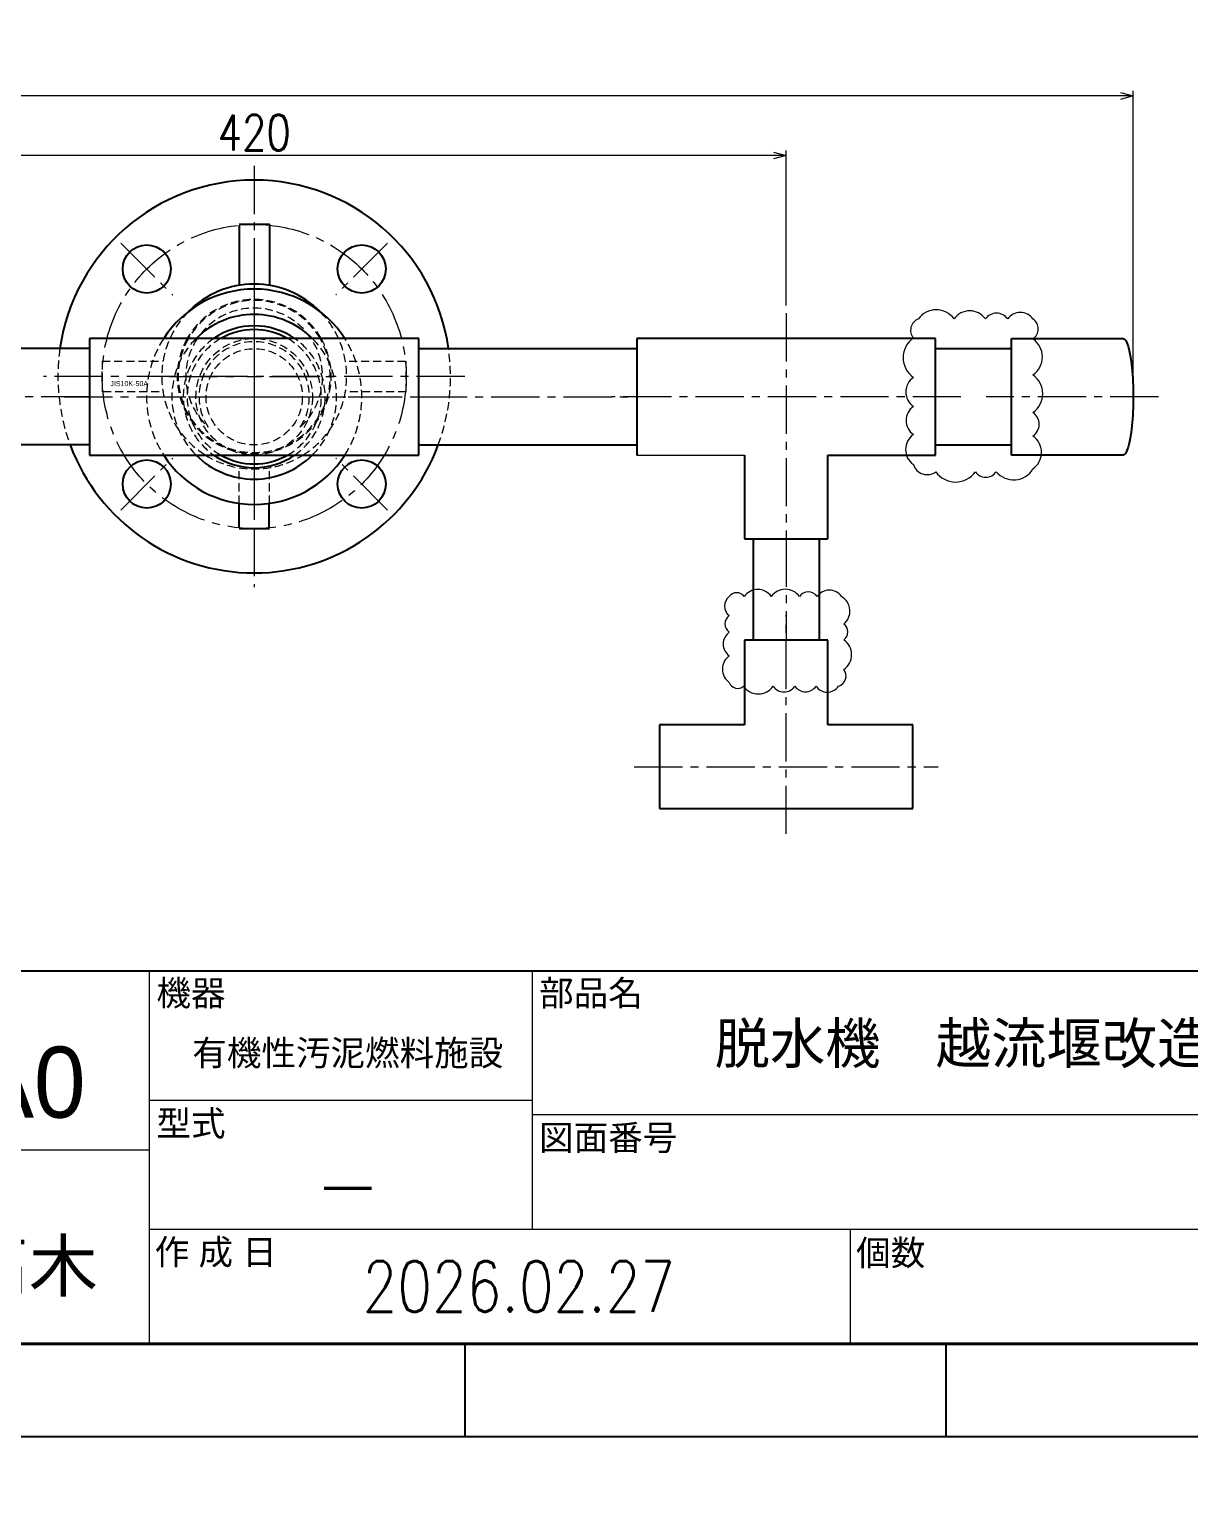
# Model space of a CAD drawing. Header units: millimetres. Extents: x 0 to 70370, y 0 to 11543.
# Drawn here: x 26748 to 27206, y 932 to 1508 of the extents above; entities that cross this region are included whole.
import ezdxf
from ezdxf import colors
from ezdxf.entities.mleader import LeaderData, LeaderLine
from ezdxf.enums import TextEntityAlignment as Align
from ezdxf.math import Vec2, Vec3

# ---------------------------------------------------------------- set-up
doc = ezdxf.new("R2010")
doc.units = ezdxf.units.MM
doc.linetypes.add('CENTER2', pattern=[28.574999999999996, 19.05, -3.174999999999999, 3.174999999999999, -3.174999999999999])
doc.linetypes.add('HIDDEN2', pattern=[4.7624999999999975, 3.174999999999999, -1.587499999999999])
for name, color, linetype, lineweight in [('01_外形線', 7, 'Continuous', 25), ('02_細線', 5, 'Continuous', 13), ('03_かくれ線', 6, 'HIDDEN2', 13), ('04_中心線', 1, 'CENTER2', 9), ('06_文字', 7, 'Continuous', 13), ('07_寸法線', 3, 'Continuous', 9), ('99_図枠', 7, 'Continuous', 40)]:
    doc.layers.add(name, color=color, linetype=linetype, lineweight=lineweight)
doc.styles.add('KSS_TXT', font='txt.shx', dxfattribs={"bigfont": 'extfont2.shx'})
doc.styles.get("Standard").update_dxf_attribs({"font": 'arial.ttf'})
doc.styles.add('寸法用', font='simplex.shx', dxfattribs={"width": 0.8, "bigfont": '@extfont2.shx'})
doc.styles.add('表題用', font='MS PGothic.ttf')
doc.dimstyles.new('機械製図用', dxfattribs={"dimtxt": 3.5, "dimasz": 3.5, "dimexe": 2, "dimexo": 0, "dimgap": 1.199999999999999, "dimtad": 1, "dimdsep": 46, "dimtxsty": '寸法用', "dimblk": 'OPEN30', "dimcen": 0, "dimclrd": 256, "dimclre": 256, "dimclrt": 7, "dimazin": 2, "dimtm": 1e-09, "dimtfac": 0.75, "dimtmove": 0, "dimatfit": 3, "dimldrblk": 'OPEN30', "dimfxl": 1, "dimlwd": -1, "dimlwe": -1, "dimarcsym": 0})

# ---------------------------------------------------------------- blocks, each defined once
blk = doc.blocks.new('AM_BALLOON1')
at = {"transparency": 16777216}
blk.add_circle((0, 0), 5, dxfattribs=at)
blk.add_attdef('B_NUMBER', text='', height=3, dxfattribs=at).set_placement((0, 0), align=Align.MIDDLE_CENTER)
blk = doc.blocks.new('_OPEN')
at = {"color": 0, "linetype": 'ByBlock'}
for p, q in [((-1, 0.1666666666666666), (0, 0)), ((0, 0), (-1, -0.1666666666666666)), ((0, 0), (-1, 0))]:
    blk.add_line(p, q, dxfattribs=at)
blk = doc.blocks.new('*U2734')
at = {"layer": '04_中心線', "color": 0, "linetype": 'CENTER2', "transparency": 16777216}
for p, q in [((0, 6), (0, 33.5)), ((-33.5, 0), (-6, 0)), ((6, 0), (33.5, 0)), ((0, -33.5), (0, -6))]:
    blk.add_line(p, q, dxfattribs=at)
at = {"layer": '04_中心線', "color": 0, "linetype": 'Continuous', "transparency": 16777216}
for p, q in [((-3, 0), (3, 0)), ((0, -3), (0, 3))]:
    blk.add_line(p, q, dxfattribs=at)
blk = doc.blocks.new('*U2733')
at = {"layer": '04_中心線', "color": 0, "linetype": 'CENTER2', "transparency": 16777216}
for p, q in [((0, 4.354002599122032), (0, 25.27001299561016)), ((-25.27001299561016, 0), (-4.354002599122033, 0)), ((4.354002599122032, 0), (25.27001299561016, 0)), ((0, -25.27001299561016), (0, -4.354002599122033))]:
    blk.add_line(p, q, dxfattribs=at)
at = {"layer": '04_中心線', "color": 0, "linetype": 'Continuous', "transparency": 16777216}
for p, q in [((-2.177001299561016, 0), (2.177001299561016, 0)), ((0, -2.177001299561016), (0, 2.177001299561016))]:
    blk.add_line(p, q, dxfattribs=at)
blk = doc.blocks.new('*U2735')
at = {"layer": '04_中心線', "color": 0, "linetype": 'CENTER2', "transparency": 16777216}
for p, q in [((0, 8.500000000001274), (0, 46.00000000000637)), ((-46.00000000000637, 0), (-8.500000000001272, 0)), ((8.500000000001274, 0), (46.00000000000637, 0)), ((0, -46.00000000000637), (0, -8.500000000001272))]:
    blk.add_line(p, q, dxfattribs=at)
at = {"layer": '04_中心線', "color": 0, "linetype": 'Continuous', "transparency": 16777216}
for p, q in [((-4.250000000000637, 0), (4.250000000000637, 0)), ((0, -4.250000000000637), (0, 4.250000000000637))]:
    blk.add_line(p, q, dxfattribs=at)
blk = doc.blocks.new('_Open30')
at = {"color": 0, "linetype": 'ByBlock', "lineweight": -2}
for p, q in [((-1, 0.26794919), (0, 0)), ((0, 0), (-1, -0.26794919)), ((0, 0), (-1, 0))]:
    blk.add_line(p, q, dxfattribs=at)
blk = doc.blocks.new('*D2748')
at = {"layer": '07_寸法線', "transparency": 16777216}
for p, q in [((25629.37105161202, 1365.665499306519), (25629.37105161202, 1483.371557202059)), ((27178.36726694275, 1481.371557202059), (25634.37105161202, 1481.371557202059)), ((27183.36726694275, 1366.665784986904), (27183.36726694275, 1483.371557202059))]:
    blk.add_line(p, q, dxfattribs=at)
at = {"layer": 'Defpoints', "color": 0, "transparency": 16777216}
for p in [(25629.37105161202, 1481.371557202059), (25629.37105161202, 1362.665499306519), (27183.36726694275, 1363.665784986904)]:
    blk.add_point(p, dxfattribs=at)
at = {"layer": '07_寸法線', "transparency": 16777216, "xscale": 5, "yscale": 5, "zscale": 5, "rotation": 180}
blk.add_blockref('_Open30', (25629.37105161202, 1481.371557202059), dxfattribs=at)
at = {"layer": '07_寸法線', "transparency": 16777216, "xscale": 5, "yscale": 5, "zscale": 5}
blk.add_blockref('_Open30', (27183.36726694275, 1481.371557202059), dxfattribs=at)
at = {"layer": '07_寸法線', "color": 7, "transparency": 16777216, "insert": (26406.36915927738, 1490.371557202059), "char_height": 14, "attachment_point": 5, "style": '寸法用'}
blk.add_mtext('1554', dxfattribs=at)
blk = doc.blocks.new('*D2751')
at = {"layer": '07_寸法線', "transparency": 16777216}
for p, q in [((26626.37105161202, 1398.66549930568), (26626.37105161202, 1459.906709617426)), ((27041.37105161202, 1457.906709617426), (26631.37105161202, 1457.906709617426)), ((27046.37105161202, 1398.66549930568), (27046.37105161202, 1459.906709617426))]:
    blk.add_line(p, q, dxfattribs=at)
at = {"layer": 'Defpoints', "color": 0, "transparency": 16777216}
for p in [(26626.37105161202, 1457.906709617426), (26626.37105161202, 1395.66549930568), (27046.37105161202, 1395.66549930568)]:
    blk.add_point(p, dxfattribs=at)
at = {"layer": '07_寸法線', "transparency": 16777216, "xscale": 5, "yscale": 5, "zscale": 5, "rotation": 180}
blk.add_blockref('_Open30', (26626.37105161202, 1457.906709617426), dxfattribs=at)
at = {"layer": '07_寸法線', "transparency": 16777216, "xscale": 5, "yscale": 5, "zscale": 5}
blk.add_blockref('_Open30', (27046.37105161202, 1457.906709617426), dxfattribs=at)
at = {"layer": '07_寸法線', "color": 7, "transparency": 16777216, "insert": (26836.37105161202, 1466.906709617426), "char_height": 14, "attachment_point": 5, "style": '寸法用'}
blk.add_mtext('420', dxfattribs=at)

msp = doc.modelspace()

# ---------------------------------------------------------------- linework, layer by layer
at = {"layer": '01_外形線'}
for p, q in [((26901.37105161202, 1385.66549930568), (26771.37105161202, 1385.66549930568)), ((26771.37105161202, 1385.66549930568), (26771.37105161202, 1339.66549930568)), ((26901.37105161202, 1339.66549930568), (26901.37105161202, 1385.66549930568)), ((27105.37105161202, 1385.66549930568), (26987.37105161202, 1385.66549930568)), ((26987.37105161202, 1385.66549930568), (26987.37105161202, 1339.66549930568)), ((27105.37105161202, 1339.66549930568), (27105.37105161202, 1385.66549930568)), ((27135.37105161202, 1339.66549930568), (27135.37105161202, 1385.66549930568)), ((27135.37105161202, 1385.66549930568), (27179.37105161202, 1385.66549930568)), ((27135.37105161202, 1339.66549930568), (27135.37105161202, 1385.66549930568)), ((27135.37105161202, 1385.66549930568), (27179.37105161202, 1385.66549930568)), ((26771.37105161202, 1381.66549930568), (26685.37105161202, 1381.66549930568)), ((26901.37105161202, 1381.66549930568), (26987.37105161202, 1381.66549930568)), ((27105.37105161202, 1381.66549930568), (27135.37105161202, 1381.66549930568)), ((27105.37105161202, 1381.66549930568), (27135.37105161202, 1381.66549930568)), ((26771.37105161202, 1343.66549930568), (26685.37105161202, 1343.66549930568)), ((26901.37105161202, 1343.66549930568), (26987.37105161202, 1343.66549930568)), ((27105.37105161202, 1343.66549930568), (27135.37105161202, 1343.66549930568)), ((27105.37105161202, 1343.66549930568), (27135.37105161202, 1343.66549930568)), ((26771.37105161202, 1339.66549930568), (26901.37105161202, 1339.66549930568)), ((27029.87105161202, 1339.66549930568), (27029.87105161202, 1306.66549930568)), ((27062.87105161202, 1306.66549930568), (27062.87105161202, 1339.66549930568)), ((27062.87105161202, 1339.66549930568), (27105.37105161202, 1339.66549930568)), ((27179.37105161202, 1339.66549930568), (27135.37105161202, 1339.66549930568)), ((27179.37105161202, 1339.66549930568), (27135.37105161202, 1339.66549930568)), ((27029.87105161202, 1306.66549930568), (27062.87105161202, 1306.66549930568)), ((27033.37105161202, 1306.66549930568), (27033.37105161202, 1266.66549930568)), ((27059.37105161202, 1306.66549930568), (27059.37105161202, 1266.66549930568)), ((27062.87105161202, 1266.66549930568), (27029.87105161202, 1266.66549930568)), ((27029.87105161202, 1266.66549930568), (27029.87105161202, 1233.16549930568)), ((27062.87105161202, 1233.16549930568), (27062.87105161202, 1266.66549930568)), ((27029.87105161202, 1233.16549930568), (26996.37105161202, 1233.16549930568)), ((26996.37105161202, 1233.16549930568), (26996.37105161202, 1200.16549930568)), ((27096.37105161202, 1233.16549930568), (27062.87105161202, 1233.16549930568)), ((27096.37105161202, 1200.16549930568), (27096.37105161202, 1233.16549930568)), ((26996.37105161202, 1200.16549930568), (27096.37105161202, 1200.16549930568))]:
    msp.add_line(p, q, dxfattribs=at)
for points in [[(26842.37105161202, 1430.66549930568), (26830.371051612, 1430.66549930568)], [(26830.40248649736, 1430.367896497679), (26830.40248649736, 1406.674195900698)], [(26842.37105161202, 1430.66549930568), (26842.37105161202, 1406.668971360465)], [(26830.40248649739, 1310.963102113667), (26830.40248649739, 1320.586689549782)], [(26842.33961672665, 1310.963102113667), (26842.33961672665, 1320.586689549782)], [(26830.371051612, 1310.66549930568), (26842.37105161202, 1310.66549930568)]]:
    msp.add_lwpolyline(points, dxfattribs=at)
for centre in [(26793.94464474081, 1413.091906176873), (26878.7974584832, 1413.091906176873), (26793.94464474081, 1328.239092434487), (26878.7974584832, 1328.239092434487)]:
    msp.add_circle(centre, 9.5, dxfattribs=at)
for centre, radius, start, end in [((26836.371051612, 1370.66549930568), 77.5, 8.159859870058872, 171.8401401299411), ((26836.37105161202, 1370.66549930568), 36.5, 44.59209380997263, 135.4079061900274), ((26836.371051612, 1362.66549930568), 42.50000000000637, 32.7637622587697, 147.2362377412303), ((26836.37105161202, 1362.66549930568), 32.5, 44.95253601861463, 134.9525360198244), ((26836.37105161202, 1362.66549930568), 28.00000000000364, 55.22805596710982, 124.771944032322), ((26836.371051612, 1362.66549930568), 26.50000000000909, 60.21834476578439, 119.7816552342156), ((26836.371051612, 1370.66549930568), 77.5, 200.3886944407027, 339.6113055592973), ((26836.371051612, 1362.66549930568), 42.50000000000637, 212.7637622594872, 327.2362377412303), ((26836.37105161202, 1362.66549930568), 32.5, 225.0474639813545, 315.0474639813854), ((26836.37105161202, 1362.66549930568), 28.00000000000364, 235.2280559681853, 304.771944032322), ((26836.371051612, 1362.66549930568), 26.50000000000909, 240.2183447657844, 299.7816552342156)]:
    msp.add_arc(centre, radius, start, end, dxfattribs=at)
at = {"layer": '01_外形線', "extrusion": (0, 0, -1)}
msp.add_ellipse((27179.37105161202, 1362.66549930568), major_axis=(-5.633375276077825e-15, -23), ratio=0.1739130434782609, start_param=3.141592653589792, end_param=6.283185307179586, dxfattribs=at)
msp.add_ellipse((27179.37105161202, 1362.66549930568), major_axis=(-5.633375276077825e-15, -23), ratio=0.1739130434782609, start_param=3.141592653589792, end_param=6.283185307179586, dxfattribs=at)
at = {"layer": '02_細線'}
for points in [[(27143.79388986478, 1393.371518205742, 0.52056705), (27133.803330219, 1393.371518205742, 0.52056705), (27124.9977527989, 1393.371518205742, 0.52056705), (27112.61918695043, 1393.371518205742, 0.52056705), (27098.5766905183, 1393.371518205742, 0.52056705), (27096.58725423148, 1385.881096687044, 0.52056705), (27096.58725423148, 1370.316838671533, 0.52056705), (27096.58725423148, 1358.836992594712, 0.52056705), (27096.58725423148, 1347.747088902754, 0.52056705), (27096.58725423148, 1335.912662273629, 0.52056705), (27105.42382613233, 1333.10629066587, 0.52056705), (27121.04269051513, 1333.10629066587, 0.52056705), (27129.30581261266, 1333.10629066587, 0.52056705), (27143.79388986478, 1334.258246784746, 0.52056705), (27143.79388986478, 1347.169886245109, 0.52056705), (27143.79388986478, 1356.473416001209, 0.52056705), (27143.79388986478, 1371.271982091341, 0.52056705), (27143.79388986478, 1385.523041168555, 0.52056705)], [(27023.92148919954, 1283.844690072954, 0.52056705), (27023.92148919954, 1276.351770338624, 0.52056705), (27023.92148919954, 1269.747587273559, 0.52056705), (27023.92148919954, 1260.463662887189, 0.52056705), (27023.92148919954, 1249.931790563096, 0.52056705), (27029.53930533856, 1248.439713347987, 0.52056705), (27041.21249885019, 1248.439713347987, 0.52056705), (27049.82238340782, 1248.439713347987, 0.52056705), (27058.13981117678, 1248.439713347987, 0.52056705), (27067.01563114862, 1248.439713347987, 0.52056705), (27069.12040985445, 1255.067142273612, 0.52056705), (27069.12040985445, 1266.781290560721, 0.52056705), (27069.12040985445, 1272.978632133869, 0.52056705), (27068.25644276528, 1283.844690072954, 0.52056705), (27058.57271317001, 1283.844690072954, 0.52056705), (27051.59506585293, 1283.844690072954, 0.52056705), (27040.49614128534, 1283.844690072954, 0.52056705), (27029.80784697743, 1283.844690072954, 0.52056705)]]:
    msp.add_lwpolyline(points, format="xyb", close=True, dxfattribs=at)
at = {"layer": '03_かくれ線'}
for points in [[(26776.37105161202, 1376.66549930568), (26776.37105161202, 1364.66549930568)], [(26776.37105161202, 1376.66549930568), (26800.36757955722, 1376.66549930568)], [(26896.07344880402, 1376.634064420323), (26872.37974820704, 1376.634064420323)], [(26896.371051612, 1364.66549930568), (26896.371051612, 1376.66549930568)], [(26776.66865442001, 1364.696934191037), (26800.36235501699, 1364.696934191037)], [(26896.371051612, 1364.66549930568), (26872.3745236668, 1364.66549930568)], [(26830.371051612, 1320.591160332864), (26830.371051612, 1334.662027250881)], [(26842.37105161203, 1320.591160332864), (26842.37105161203, 1334.662027250881)]]:
    msp.add_lwpolyline(points, dxfattribs=at)
for centre, radius in [((26836.37105161202, 1362.66549930568), 23), ((26836.37105161202, 1362.66549930568), 19), ((26836.371051612, 1362.66549930568), 19.00000000000364)]:
    msp.add_circle(centre, radius, dxfattribs=at)
for centre, radius, start, end in [((26836.37105161202, 1370.66549930568), 30.4, 29.56568655293176, 150.4343134470682), ((26836.371051612, 1370.66549930568), 30, 30.00000000009164, 149.9999999999083), ((26836.371051612, 1370.66549930568), 36.5, 135.4079061900274, 238.1372504313458), ((26836.371051612, 1370.66549930568), 27, 33.74898859623777, 146.2510114037622), ((26836.37105161202, 1370.66549930568), 36.5, 301.8627495686542, 44.59209380997263), ((26836.371051612, 1362.66549930568), 42.50000000000637, 147.2362377405128, 212.7637622587697), ((26836.37105161199, 1362.66549930568), 32.5, 135.0474639802061, 225.0474639801756), ((26836.37105161202, 1370.66549930568), 30.4, 150.4343134470682, 29.56568655293176), ((26836.371051612, 1370.66549930568), 30, 149.9999999999083, 30.00000000009164), ((26836.371051612, 1362.66549930568), 28.00000000000364, 124.7719440318147, 235.228055967678), ((26836.371051612, 1370.66549930568), 27, 146.2510114037622, 227.6105883545793), ((26836.37105161202, 1362.66549930568), 26.50000000000909, 119.7816552342156, 240.2183447657844), ((26836.371051612, 1362.66549930568), 21.77001299561016, 326.7332947441701, 213.2667052558299), ((26836.371051612, 1362.66549930568), 26.50000000000909, 299.7816552342156, 60.21834476578439), ((26836.37105161202, 1362.66549930568), 28.00000000000364, 304.771944032322, 55.22805596818531), ((26836.371051612, 1370.66549930568), 27, 312.3894116454208, 33.74898859623777), ((26836.37105161202, 1362.66549930568), 32.5, 314.9525360198244, 44.9525360197939), ((26836.371051612, 1362.66549930568), 42.50000000000637, 327.2362377412303, 32.76376225948719), ((26836.37105161202, 1370.66549930568), 77.5, 171.8401401299411, 200.3886944407027), ((26836.371051612, 1370.66549930568), 77.5, 339.6113055592973, 8.159859870058872), ((26836.37105161202, 1370.66549930568), 36.5, 238.1372504313458, 301.8627495686542)]:
    msp.add_arc(centre, radius, start, end, dxfattribs=at)
at = {"layer": '04_中心線'}
for p, q in [((26836.37105161202, 1395.66549930568), (26836.37105161202, 1329.66549930568)), ((27046.37105161202, 1395.66549930568), (27046.37105161202, 1296.66549930568)), ((26771.37105161202, 1362.66549930568), (26685.37105161202, 1362.66549930568)), ((26761.37105161202, 1362.66549930568), (26911.37105161202, 1362.66549930568)), ((26901.37105161202, 1362.66549930568), (26987.37105161202, 1362.66549930568)), ((27115.37105161202, 1362.66549930568), (26977.37105161202, 1362.66549930568)), ((27193.37105161202, 1362.66549930568), (27125.37105161202, 1362.66549930568)), ((27193.37105161202, 1362.66549930568), (27125.37105161202, 1362.66549930568)), ((27046.37105161202, 1306.66549930568), (27046.37105161202, 1266.66549930568)), ((27046.37105161202, 1190.16549930568), (27046.37105161202, 1276.66549930568)), ((26986.37105161202, 1216.66549930568), (27106.37105161202, 1216.66549930568))]:
    msp.add_line(p, q, dxfattribs=at)
for points in [[(26836.37105161202, 1453.79049930568), (26836.37105161202, 1287.54049930568)], [(26783.69159641361, 1423.344954504071), (26804.19769306802, 1402.83885784966)], [(26889.05050681041, 1423.344954504071), (26868.544410156, 1402.83885784966)], [(26919.49605161202, 1370.66549930568), (26753.246051612, 1370.66549930568)], [(26783.69159641361, 1317.986044107274), (26804.19769306802, 1338.492140761686)], [(26889.05050681041, 1317.986044107274), (26868.544410156, 1338.492140761686)]]:
    msp.add_lwpolyline(points, dxfattribs=at)
msp.add_circle((26836.37105161202, 1370.66549930568), 60, dxfattribs=at)
at = {"layer": '06_文字'}
msp.add_line((26987.37105161202, 1339.66549930568), (27029.87105161202, 1339.66549930568), dxfattribs=at)
at = {"layer": '99_図枠', "lineweight": 13}
for p, q in [((26795.05974966277, 988.998667950269), (26795.05974966277, 1136.084382235389)), ((26946.10735196005, 1136.084382235389), (26946.10735196005, 1034.25581080723)), ((26795.05974966277, 1085.170096521309), (26946.10735196005, 1085.170096521309)), ((26946.10735196005, 1079.512953664187), (27262.63117823238, 1079.512953664187)), ((26795.05974966277, 1065.370096521387), (26470.63117823558, 1065.370096521387)), ((26795.05974966277, 1034.25581080723), (27262.63117823238, 1034.25581080723)), ((27071.60260680455, 1034.25581080723), (27071.60260680455, 988.998667950269))]:
    msp.add_line(p, q, dxfattribs=at)
at = {"layer": '99_図枠', "lineweight": 25}
for p, q in [((26919.63860680519, 952.3916393724794), (26919.63860680519, 988.998667950269)), ((27109.52060680444, 952.3916393724794), (27109.52060680444, 988.998667950269))]:
    msp.add_line(p, q, dxfattribs=at)
at = {"layer": '99_図枠'}
msp.add_lwpolyline([(25131.01974966956, 988.998667950269), (27262.63117823238, 988.998667950269), (27262.63117823238, 2526.740210801196), (25131.01974966956, 2526.740210801196)], close=True, dxfattribs=at)
at = {"layer": '99_図枠', "lineweight": 25}
msp.add_lwpolyline([(26470.63117823558, 988.998667950269), (27262.63117823238, 988.998667950269), (27262.63117823238, 1136.084382235389), (26470.63117823558, 1136.084382235389)], close=True, dxfattribs=at)
at = {"layer": 'Defpoints'}
msp.add_lwpolyline([(25020.81860680366, 952.3916393724794), (27299.40260680366, 952.3916393724794), (27299.40260680366, 2563.511639372475), (25020.81860680366, 2563.511639372475)], close=True, dxfattribs=at)

# ---------------------------------------------------------------- block references
at = {"layer": '04_中心線', "linetype": 'CENTER2', "rotation": 270}
for name, p in [('*U2735', (26836.371051612, 1362.66549930568)), ('*U2734', (26836.371051612, 1370.66549930568)), ('*U2733', (26836.371051612, 1362.66549930568))]:
    msp.add_blockref(name, p, dxfattribs=at)

# ---------------------------------------------------------------- texts
for tag, height, style, p in [('脱水機\u3000越流堰改造部', 16, '表題用', (27127.26048975687, 1107.798667949788)), ('有機性汚泥燃料施設', 10, '表題用', (26873.30788968678, 1103.986978473473)), ('―', 14.4, 'KSS_TXT', (26873.27555465382, 1052.212953664268)), ('高木', 20, '表題用', (26747.40260680586, 1020.112953664429))]:
    msp.add_attdef(tag, text='', height=height, dxfattribs=dict(style=style)).set_placement(p, align=Align.MIDDLE)
at = {"style": '寸法用', "width": 0.8}
msp.add_attdef('2026.02.27', text='', height=20, dxfattribs=at).set_placement((26940.83117823367, 1011.627239378748), align=Align.MIDDLE)
at = {"layer": '03_かくれ線'}
msp.add_text('JIS10K-50A', height=2, dxfattribs=at).set_placement((26779.57994965611, 1366.866603689828))
at = {"layer": '99_図枠', "style": '表題用'}
for s, p in [('機器', (26797.77806554154, 1127.392741599546)), ('部品名', (26948.82566783883, 1127.392741599546)), ('型式', (26797.77806554154, 1075.978455885466)), ('図面番号', (26948.82566783881, 1070.321313028344)), ('作 成 日', (26797.0879166925, 1025.18396982014)), ('個数', (27073.97749379207, 1024.907406080882))]:
    msp.add_text(s, height=10, dxfattribs=at).set_placement(p, align=Align.MIDDLE_LEFT)
msp.add_text('A0', height=28, dxfattribs=at).set_placement((26747.40260680586, 1092.241525092708), align=Align.MIDDLE)

# ---------------------------------------------------------------- dimensions: what is measured, and where the dimension line sits
at = {"layer": '07_寸法線'}
for base, p1, p2, picture, middle in [((25629.37105161202, 1481.371557202059), (27183.36726694275, 1363.665784986904), (25629.37105161202, 1362.665499306519), '*D2748', (26406.36915927738, 1490.371557202059)), ((26626.37105161202, 1457.906709617426), (27046.37105161202, 1395.66549930568), (26626.37105161202, 1395.66549930568), '*D2751', (26836.37105161202, 1466.906709617426))]:
    dim = msp.add_linear_dim(base=base, p1=p1, p2=p2, dimstyle='機械製図用', override={"dimtxt": 14, "dimasz": 5, "dimexo": 3, "dimgap": 2}, dxfattribs=at)
    dim.commit()
    dim.dimension.update_dxf_attribs({"geometry": picture, "text_midpoint": middle})

# ---------------------------------------------------------------- leaders
ml = msp.add_multileader_block('Standard', dxfattribs=at)
ml.set_content('AM_BALLOON1', color=256, scale=9.374431818181815)
ml.set_attribute('B_NUMBER', '1', width=0)
ml.set_leader_properties(color=256, linetype='ByLayer', lineweight=-1)
ml.set_arrow_properties(name='OPEN')
ml.build(insert=Vec2(0, 0))
ml.multileader.update_dxf_attribs({"leader_type": 0, "has_dogleg": 0, "text_right_attachment_type": 6, "dogleg_length": 0, "arrow_head_size": 4.6875, "scale": 2.5, "block_connection_type": 1})
ctx = ml.context
ctx.base_point, ctx.scale, ctx.char_height, ctx.arrow_head_size, ctx.landing_gap_size, ctx.plane_origin = Vec3(33418.77148337808, 3166.994767548861), 2.5, 9.375, 4.6875, 4.6875, Vec3(33418.77148337808, 3166.994767548861)
ctx.right_attachment, ctx.attachment_type = 6, 1
notes = []
notes.append((ctx, [(0, (0, 0, 0), (0, 0), (1, 0), 1, [])]))
ctx.block.insert = Vec3(33418.77148337808, 3166.994767548861)
ml = msp.add_multileader_block('Standard', dxfattribs=at)
ml.set_content('AM_BALLOON1', color=256, scale=7.499545454545451)
ml.set_attribute('B_NUMBER', '1A', width=0)
ml.set_leader_properties(color=256, linetype='ByLayer', lineweight=-1)
ml.set_arrow_properties(name='OPEN')
ml.build(insert=Vec2(0, 0))
ml.multileader.update_dxf_attribs({"leader_type": 0, "has_dogleg": 0, "text_right_attachment_type": 6, "dogleg_length": 0, "arrow_head_size": 3.75, "scale": 2.5, "block_connection_type": 1})
ctx = ml.context
ctx.base_point, ctx.scale, ctx.char_height, ctx.arrow_head_size, ctx.landing_gap_size, ctx.plane_origin = Vec3(35324.79509369504, 3132.321985824334), 2.5, 7.5, 3.75, 3.75, Vec3(35324.79509369504, 3132.321985824334)
ctx.right_attachment, ctx.attachment_type = 6, 1
notes.append((ctx, [(0, (0, 0, 0), (0, 0), (1, 0), 1, [])]))
ctx.block.insert = Vec3(35324.79509369504, 3132.321985824334)
ml = msp.add_multileader_block('Standard', dxfattribs=at)
ml.set_content('AM_BALLOON1', color=256, scale=7.499545454545451)
ml.set_attribute('B_NUMBER', '2', width=0)
ml.set_leader_properties(color=256, linetype='ByLayer', lineweight=-1)
ml.set_arrow_properties(name='OPEN')
ml.build(insert=Vec2(0, 0))
ml.multileader.update_dxf_attribs({"leader_type": 0, "has_dogleg": 0, "text_right_attachment_type": 6, "dogleg_length": 0, "arrow_head_size": 3.75, "scale": 2.5, "block_connection_type": 1})
ctx = ml.context
ctx.base_point, ctx.scale, ctx.char_height, ctx.arrow_head_size, ctx.landing_gap_size, ctx.plane_origin = Vec3(37084.60592553593, 2712.990599675503), 2.5, 7.5, 3.75, 3.75, Vec3(37084.60592553593, 2712.990599675503)
ctx.right_attachment, ctx.attachment_type = 6, 1
notes.append((ctx, [(0, (0, 0, 0), (0, 0), (1, 0), 1, [])]))
ctx.block.insert = Vec3(37084.60592553593, 2712.990599675503)
ml = msp.add_multileader_block('Standard', dxfattribs=at)
ml.set_content('AM_BALLOON1', color=256, scale=7.499545454545451)
ml.set_attribute('B_NUMBER', '3', width=0)
ml.set_leader_properties(color=256, linetype='ByLayer', lineweight=-1)
ml.set_arrow_properties(name='OPEN')
ml.build(insert=Vec2(0, 0))
ml.multileader.update_dxf_attribs({"leader_type": 0, "has_dogleg": 0, "text_right_attachment_type": 6, "dogleg_length": 0, "arrow_head_size": 3.75, "scale": 2.5, "block_connection_type": 1})
ctx = ml.context
ctx.base_point, ctx.scale, ctx.char_height, ctx.arrow_head_size, ctx.landing_gap_size, ctx.plane_origin = Vec3(38565.9452642587, 2679.176486131846), 2.5, 7.5, 3.75, 3.75, Vec3(38565.9452642587, 2679.176486131846)
ctx.right_attachment, ctx.attachment_type = 6, 1
notes.append((ctx, [(0, (0, 0, 0), (0, 0), (1, 0), 1, [])]))
ctx.block.insert = Vec3(38565.9452642587, 2679.176486131846)
ml = msp.add_multileader_block('Standard', dxfattribs=at)
ml.set_content('AM_BALLOON1', color=256, scale=7.499545454545451)
ml.set_attribute('B_NUMBER', '1B', width=0)
ml.set_leader_properties(color=256, linetype='ByLayer', lineweight=-1)
ml.set_arrow_properties(name='OPEN')
ml.build(insert=Vec2(0, 0))
ml.multileader.update_dxf_attribs({"leader_type": 0, "has_dogleg": 0, "text_right_attachment_type": 6, "dogleg_length": 0, "arrow_head_size": 3.75, "scale": 2.5, "block_connection_type": 1})
ctx = ml.context
ctx.base_point, ctx.scale, ctx.char_height, ctx.arrow_head_size, ctx.landing_gap_size, ctx.plane_origin = Vec3(35324.79509369504, 2449.628270926723), 2.5, 7.5, 3.75, 3.75, Vec3(35324.79509369504, 2449.628270926723)
ctx.right_attachment, ctx.attachment_type = 6, 1
notes.append((ctx, [(0, (0, 0, 0), (0, 0), (1, 0), 1, [])]))
ctx.block.insert = Vec3(35324.79509369504, 2449.628270926723)
ml = msp.add_multileader_block('Standard', dxfattribs=at)
ml.set_content('AM_BALLOON1', color=256, scale=5.024695454545452)
ml.set_attribute('B_NUMBER', '1', width=0)
ml.set_leader_properties(color=256, linetype='ByLayer', lineweight=-1)
ml.set_arrow_properties(name='OPEN')
ml.build(insert=Vec2(0, 0))
ml.multileader.update_dxf_attribs({"leader_type": 0, "has_dogleg": 0, "text_right_attachment_type": 6, "dogleg_length": 0, "arrow_head_size": 2.5125, "scale": 2.5, "block_connection_type": 1})
ctx = ml.context
ctx.base_point, ctx.scale, ctx.char_height, ctx.arrow_head_size, ctx.landing_gap_size, ctx.plane_origin = Vec3(40332.08447524762, 2013.344835826902), 2.5, 5.025, 2.5125, 2.5125, Vec3(40332.08447524762, 2013.344835826902)
ctx.right_attachment, ctx.attachment_type = 6, 1
notes.append((ctx, [(0, (0, 0, 0), (0, 0), (1, 0), 1, [])]))
ctx.block.insert = Vec3(40332.08447524762, 2013.344835826902)
ml = msp.add_multileader_block('Standard', dxfattribs=at)
ml.set_content('AM_BALLOON1', color=256, scale=5.024695454545452)
ml.set_attribute('B_NUMBER', '2', width=0)
ml.set_leader_properties(color=256, linetype='ByLayer', lineweight=-1)
ml.set_arrow_properties(name='OPEN')
ml.build(insert=Vec2(0, 0))
ml.multileader.update_dxf_attribs({"leader_type": 0, "has_dogleg": 0, "text_right_attachment_type": 6, "dogleg_length": 0, "arrow_head_size": 2.5125, "scale": 2.5, "block_connection_type": 1})
ctx = ml.context
ctx.base_point, ctx.scale, ctx.char_height, ctx.arrow_head_size, ctx.landing_gap_size, ctx.plane_origin = Vec3(41277.9905563046, 2013.344835826902), 2.5, 5.025, 2.5125, 2.5125, Vec3(41277.9905563046, 2013.344835826902)
ctx.right_attachment, ctx.attachment_type = 6, 1
notes.append((ctx, [(0, (0, 0, 0), (0, 0), (1, 0), 1, [])]))
ctx.block.insert = Vec3(41277.9905563046, 2013.344835826902)
ml = msp.add_multileader_block('Standard', dxfattribs=at)
ml.set_content('AM_BALLOON1', color=256, scale=7.499545454545451)
ml.set_attribute('B_NUMBER', '3', width=0)
ml.set_leader_properties(color=256, linetype='ByLayer', lineweight=-1)
ml.set_arrow_properties(name='OPEN')
ml.build(insert=Vec2(0, 0))
ml.multileader.update_dxf_attribs({"leader_type": 0, "has_dogleg": 0, "text_right_attachment_type": 6, "dogleg_length": 0, "arrow_head_size": 3.75, "scale": 2.5, "block_connection_type": 1})
ctx = ml.context
ctx.base_point, ctx.scale, ctx.char_height, ctx.arrow_head_size, ctx.landing_gap_size, ctx.plane_origin = Vec3(38565.9452642587, 1903.883354309417), 2.5, 7.5, 3.75, 3.75, Vec3(38565.9452642587, 1903.883354309417)
ctx.right_attachment, ctx.attachment_type = 6, 1
notes.append((ctx, [(0, (0, 0, 0), (0, 0), (1, 0), 1, [])]))
ctx.block.insert = Vec3(38565.9452642587, 1903.883354309417)
ml = msp.add_multileader_block('Standard', dxfattribs=at)
ml.set_content('AM_BALLOON1', color=256, scale=7.499545454545451)
ml.set_attribute('B_NUMBER', '1C', width=0)
ml.set_leader_properties(color=256, linetype='ByLayer', lineweight=-1)
ml.set_arrow_properties(name='OPEN')
ml.build(insert=Vec2(0, 0))
ml.multileader.update_dxf_attribs({"leader_type": 0, "has_dogleg": 0, "text_right_attachment_type": 6, "dogleg_length": 0, "arrow_head_size": 3.75, "scale": 2.5, "block_connection_type": 1})
ctx = ml.context
ctx.base_point, ctx.scale, ctx.char_height, ctx.arrow_head_size, ctx.landing_gap_size, ctx.plane_origin = Vec3(35324.79509369504, 1714.135488689198), 2.5, 7.5, 3.75, 3.75, Vec3(35324.79509369504, 1714.135488689198)
ctx.right_attachment, ctx.attachment_type = 6, 1
notes.append((ctx, [(0, (0, 0, 0), (0, 0), (1, 0), 1, [])]))
ctx.block.insert = Vec3(35324.79509369504, 1714.135488689198)
ml = msp.add_multileader_block('Standard', dxfattribs=at)
ml.set_content('AM_BALLOON1', color=256, scale=2.499848484848484)
ml.set_attribute('B_NUMBER', '4', width=0)
ml.set_leader_properties(color=256, linetype='ByLayer', lineweight=-1)
ml.set_arrow_properties(name='OPEN')
ml.build(insert=Vec2(0, 0))
ml.multileader.update_dxf_attribs({"leader_type": 0, "has_dogleg": 0, "text_right_attachment_type": 6, "dogleg_length": 0, "arrow_head_size": 1.25, "scale": 2.5, "block_connection_type": 1})
ctx = ml.context
ctx.base_point, ctx.scale, ctx.char_height, ctx.arrow_head_size, ctx.landing_gap_size, ctx.plane_origin = Vec3(28311.93581405425, 1443.584430905576), 2.5, 2.5, 1.25, 1.25, Vec3(28311.93581405425, 1443.584430905576)
ctx.right_attachment, ctx.attachment_type = 6, 1
notes.append((ctx, [(0, (0, 0, 0), (0, 0), (1, 0), 1, [])]))
ctx.block.insert = Vec3(28311.93581405425, 1443.584430905576)
ml = msp.add_multileader_block('Standard', dxfattribs=at)
ml.set_content('AM_BALLOON1', color=256, scale=2.499848484848484)
ml.set_attribute('B_NUMBER', '5', width=0)
ml.set_leader_properties(color=256, linetype='ByLayer', lineweight=-1)
ml.set_arrow_properties(name='OPEN')
ml.build(insert=Vec2(0, 0))
ml.multileader.update_dxf_attribs({"leader_type": 0, "has_dogleg": 0, "text_right_attachment_type": 6, "dogleg_length": 0, "arrow_head_size": 1.25, "scale": 2.5, "block_connection_type": 1})
ctx = ml.context
ctx.base_point, ctx.scale, ctx.char_height, ctx.arrow_head_size, ctx.landing_gap_size, ctx.plane_origin = Vec3(28311.93581405425, 1131.036070161375), 2.5, 2.5, 1.25, 1.25, Vec3(28311.93581405425, 1131.036070161375)
ctx.right_attachment, ctx.attachment_type = 6, 1
notes.append((ctx, [(0, (0, 0, 0), (0, 0), (1, 0), 1, [])]))
ctx.block.insert = Vec3(28311.93581405425, 1131.036070161375)
for ctx, leaders in notes:
    for number, flags, end, landing, length, lines in leaders:
        leader = LeaderData()
        leader.index, (leader.has_last_leader_line, leader.has_dogleg_vector, leader.attachment_direction) = number, flags
        leader.last_leader_point, leader.dogleg_vector, leader.dogleg_length = Vec3(end), Vec3(landing), length
        for number, points, colour, breaks in lines:
            line = LeaderLine()
            line.index, line.vertices, line.color, line.breaks = number, Vec3.list(points), colors.encode_raw_color(colour), breaks
            leader.lines.append(line)
        ctx.leaders.append(leader)

doc.saveas('drawing.dxf')
